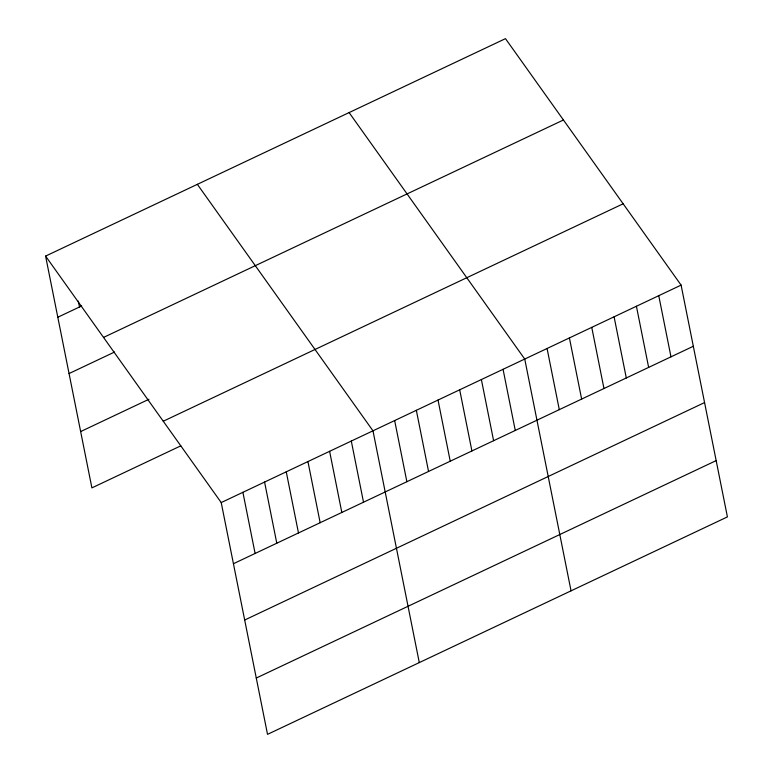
<?xml version="1.0" encoding="UTF-8"?>
<svg xmlns="http://www.w3.org/2000/svg" width="773" height="773" viewBox="0 0 773 773"><rect width="100%" height="100%" fill="white"/><g stroke="black" fill="none" stroke-linecap="round" stroke-linejoin="round"><path stroke-width="1.16" d="M45.588 256.095L505.474 38.65L681.1 285.121L727.412 516.905L267.526 734.35L221.213 502.566L45.588 256.095L91.9 487.879L180.795 445.847M57.801 317.239L81.658 305.963M103.543 337.424L563.43 119.989M69.058 373.552L114.588 352.024M80.653 431.566L148.938 399.274M163.258 421.227L623.144 203.792M221.213 502.566L681.1 285.121M233.436 563.71L693.313 346.275M244.683 620.023L704.57 402.578M256.278 678.037L716.165 460.602M349.106 112.578L524.741 359.059L571.054 590.843M197.347 184.332L372.973 430.812L419.295 662.596M658.76 295.682L670.983 356.836M636.421 306.243L648.644 367.397M614.091 316.804L626.304 377.958M591.751 327.375L603.964 388.519M569.411 337.936L581.634 399.081M547.071 348.497L559.294 409.642M503.059 369.31L515.272 430.455M481.376 379.553L493.599 440.707M459.693 389.805L471.916 450.959M438.02 400.056L450.234 461.201M416.338 410.308L428.551 471.453M394.655 420.56L406.878 481.705M351.3 441.064L363.513 502.208M329.617 451.316L341.83 512.46M307.934 461.558L320.157 522.712M286.252 471.81L298.475 532.964M264.579 482.062L276.792 543.216M242.896 492.314L255.109 553.458M78.315 301.112L79.484 306.987"/></g></svg>
